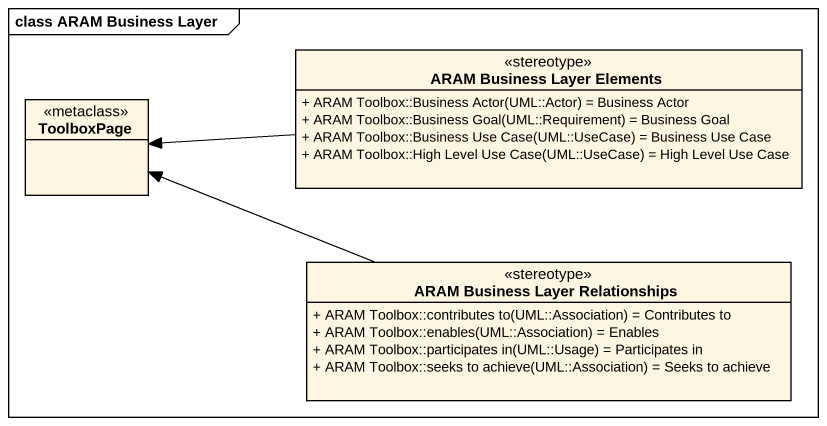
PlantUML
@startuml
mainframe class ARAM Business Layer
hide circle
hide empty members
skinparam classAttributeIconSize 0
class "ARAM Business Layer Elements" as ARAM_Business_Layer_Elements <<stereotype>> {
  {field} + ARAM Toolbox::Business Actor(UML::Actor) = Business Actor
  {field} + ARAM Toolbox::Business Goal(UML::Requirement) = Business Goal
  {field} + ARAM Toolbox::Business Use Case(UML::UseCase) = Business Use Case
  {field} + ARAM Toolbox::High Level Use Case(UML::UseCase) = High Level Use Case
}
class ToolboxPage <<metaclass>>
class "ARAM Business Layer Relationships" as ARAM_Business_Layer <<stereotype>> {
  {field} + ARAM Toolbox::contributes to(UML::Association) = Contributes to
  {field} + ARAM Toolbox::enables(UML::Association) = Enables
  {field} + ARAM Toolbox::participates in(UML::Usage) = Participates in
  {field} + ARAM Toolbox::seeks to achieve(UML::Association) = Seeks to achieve
}
ARAM_Business_Layer_Elements -left-> ToolboxPage
ARAM_Business_Layer -left-> ToolboxPage
@enduml
